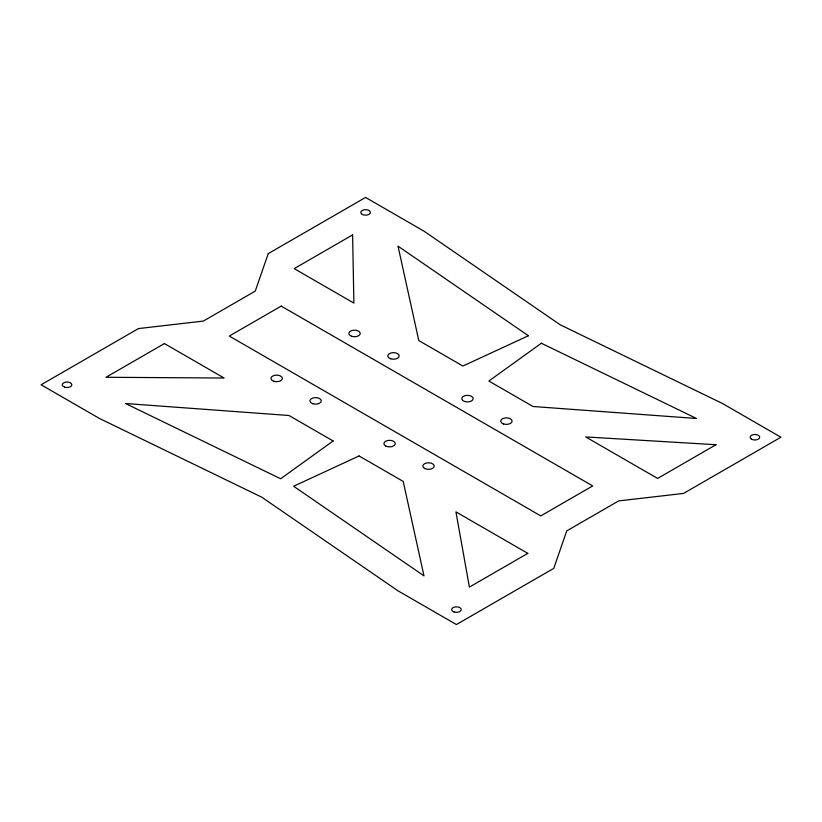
<?xml version="1.0" encoding="UTF-8"?>
<svg xmlns="http://www.w3.org/2000/svg" width="822" height="822" viewBox="0 0 822 822"><rect width="100%" height="100%" fill="white"/><g stroke="black" fill="none" stroke-linecap="round" stroke-linejoin="round"><path stroke-width="1.23" d="M268.229 253.638L255.252 291.111L203.332 321.083L138.445 328.574L41.1 384.778L99.503 418.49L261.745 497.176L398.023 590.843L456.426 624.556L553.771 568.362L566.748 530.889L618.668 500.917L683.555 493.426L780.9 437.222L722.497 403.51L560.255 324.824L423.977 231.157L365.574 197.444L268.229 253.638M333.126 440.972L280.651 478.764L125.468 403.51L288.995 415.5L333.126 440.972M541.349 343.236L488.874 381.028L533.005 406.5L696.532 418.49L541.349 343.236M164.4 343.565L105.997 377.277L224.108 378.028L164.4 343.565M352.597 234.907L294.194 268.63L353.892 303.092L352.597 234.907M281.206 306.092L229.297 336.064L540.794 515.908L592.703 485.936L281.206 306.092M527.806 553.37L469.403 587.093L455.922 511.87L527.806 553.37M716.003 444.723L657.6 478.435L585.716 436.934L716.003 444.723M528.371 335.746L462.92 366.037L418.788 340.565L398.023 246.148L528.371 335.746M359.08 455.963L293.629 486.254L423.977 575.852L403.212 481.435L359.08 455.963M362.204 214.378A4.768 2.754 0 0 0 370.188 213.145A4.768 2.754 0 0 0 364.341 209.764A4.768 2.754 0 0 0 362.204 214.378M751.565 439.174A4.768 2.754 0 0 0 759.549 437.941A4.768 2.754 0 0 0 753.702 434.561A4.768 2.754 0 0 0 751.565 439.174M454.042 611.958A4.768 2.754 0 0 0 461.204 609.575A4.768 2.754 0 0 0 454.042 607.191A4.768 2.754 0 0 0 454.042 611.958M64.671 387.162A4.768 2.754 0 0 0 71.833 384.778A4.768 2.754 0 0 0 64.671 382.384A4.768 2.754 0 0 0 64.671 387.162M390.635 358.772A5.692 3.288 0 0 0 399.173 355.926A5.692 3.288 0 0 0 390.635 353.08A5.692 3.288 0 0 0 390.635 358.772M503.547 423.957A5.692 3.288 0 0 0 512.085 421.121A5.692 3.288 0 0 0 503.547 418.275A5.692 3.288 0 0 0 503.547 423.957M424.501 468.396A5.692 3.288 0 0 0 434.016 466.927A5.692 3.288 0 0 0 427.05 462.899A5.692 3.288 0 0 0 424.501 468.396M312.761 403.725A5.692 3.288 0 0 0 321.299 400.879A5.692 3.288 0 0 0 312.761 398.043A5.692 3.288 0 0 0 312.761 403.725M351.693 336.29A5.692 3.288 0 0 0 360.231 333.444A5.692 3.288 0 0 0 351.693 330.598A5.692 3.288 0 0 0 351.693 336.29M273.818 381.254A5.692 3.288 0 0 0 282.357 378.408A5.692 3.288 0 0 0 273.818 375.562A5.692 3.288 0 0 0 273.818 381.254M464.615 401.485A5.692 3.288 0 0 0 473.153 398.639A5.692 3.288 0 0 0 464.615 395.793A5.692 3.288 0 0 0 464.615 401.485M385.559 445.914A5.692 3.288 0 0 0 395.084 444.445A5.692 3.288 0 0 0 388.107 440.428A5.692 3.288 0 0 0 385.559 445.914"/></g></svg>
